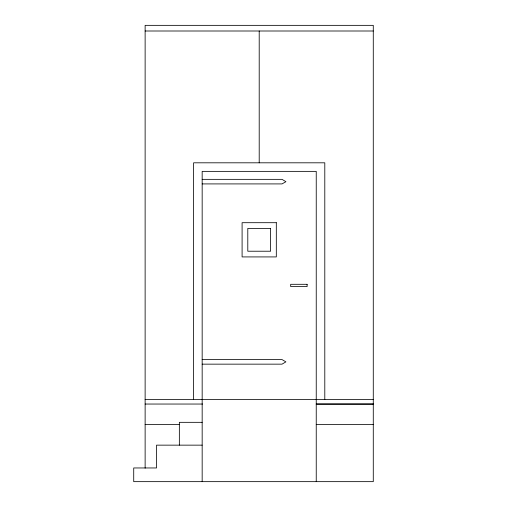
<?xml version="1.0" encoding="UTF-8"?>
<svg xmlns="http://www.w3.org/2000/svg" width="507" height="507" viewBox="0 0 507 507"><rect width="100%" height="100%" fill="white"/><g stroke="black" fill="none" stroke-linecap="round" stroke-linejoin="round"><path stroke-width="0.76" d="M145.129 31.003L373.279 31.003M202.166 179.351L282.019 179.351L285.929 181.702L282.019 183.914L202.166 183.914M202.166 359.59L282.019 359.59L285.897 361.871L282.019 364.153L202.166 364.153M145.129 399.516L373.279 399.516M145.129 404.041L202.559 404.041M316.241 404.041L373.279 404.041M316.241 404.079L373.279 404.079M202.166 422.331L179.351 422.331L179.351 445.146M145.129 424.613L179.351 424.613M316.241 424.613L373.279 424.613M202.166 445.146L156.536 445.146L156.536 467.961L133.721 467.961L133.721 481.65L373.279 481.65L373.279 25.35L145.129 25.35L145.129 468.183M324.797 399.516L324.797 162.81L193.611 162.81L193.611 399.516M316.241 481.65L316.241 171.366L202.166 171.366L202.166 481.65M259.204 31.003L259.204 162.81M276.315 222.7L242.093 222.7L242.093 256.922L276.315 256.922L276.315 222.7M270.611 228.404L247.796 228.404L247.796 251.219L270.611 251.219L270.611 228.404M307.115 284.3L290.688 284.3L290.688 286.582L307.115 286.582L307.115 284.3"/></g></svg>
